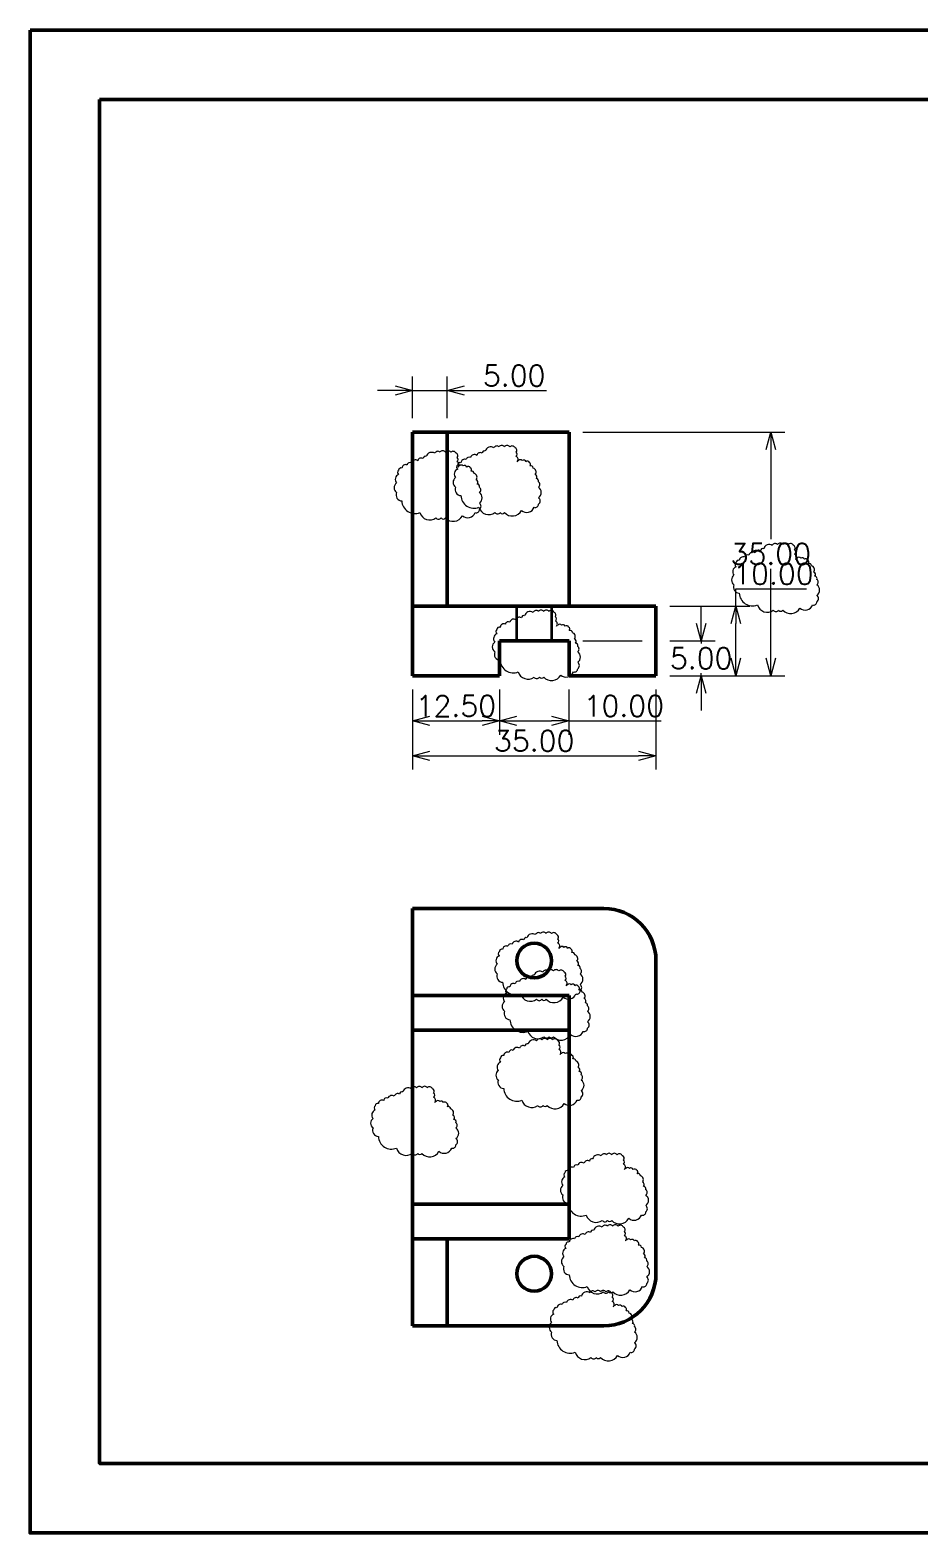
# Model space of a CAD drawing. Header units: millimetres. Extents: x 802 to 1081, y 446 to 662.
# Drawn here: x 802 to 929.8, y 445.8 to 661.8 of the extents above; entities that cross this region are included whole.
import ezdxf

# ---------------------------------------------------------------- set-up
doc = ezdxf.new("R2010")
doc.units = ezdxf.units.MM
doc.linetypes.add('DASHED2', pattern=[9.525, 6.35, -3.175])
for name, color, linetype, lineweight in [('Cotas', 7, 'Continuous', 18), ('Oculta', 7, 'DASHED2', 35), ('P visible', 7, 'Continuous', 50)]:
    doc.layers.add(name, color=color, linetype=linetype, lineweight=lineweight)
doc.styles.get("Standard").update_dxf_attribs({"font": 'txt.shx', "height": 3})
doc.dimstyles.new('ISO-25', dxfattribs={"dimtxt": 3, "dimasz": 2.5, "dimexe": 2, "dimexo": 2, "dimtad": 1, "dimtih": 1, "dimtoh": 1, "dimzin": 1, "dimdsep": 46, "dimtxsty": 'Standard', "dimblk": 'OPEN30', "dimcen": 0, "dimclrd": 256, "dimclre": 256, "dimclrt": 256, "dimadec": 0, "dimazin": 0, "dimtfac": 1, "dimtmove": 0, "dimatfit": 3, "dimldrblk": 'OPEN30', "dimfxl": 1, "dimlwd": -1, "dimlwe": -1, "dimarcsym": 0})

# ---------------------------------------------------------------- blocks, each defined once
blk = doc.blocks.new('_Open30')
at = {"color": 0, "linetype": 'ByBlock', "lineweight": -2}
for p, q in [((-1, 0.268), (0, 0)), ((0, 0), (-1, -0.268)), ((0, 0), (-1, 0))]:
    blk.add_line(p, q, dxfattribs=at)
blk = doc.blocks.new('*D4')
at = {"layer": 'Cotas', "transparency": 16777216}
for p, q in [((898.41, 576.51), (898.41, 579.01)), ((881.41, 574.01), (889.91, 574.01)), ((893.91, 574.01), (900.41, 574.01)), ((898.41, 574.01), (898.41, 573.64)), ((893.91, 569.01), (900.41, 569.01)), ((898.41, 569.01), (898.41, 569.39)), ((898.41, 566.51), (898.41, 564.01))]:
    blk.add_line(p, q, dxfattribs=at)
at = {"layer": 'Defpoints', "color": 0, "transparency": 16777216}
for p in [(879.41, 574.01), (891.91, 569.01), (898.41, 569.01)]:
    blk.add_point(p, dxfattribs=at)
at = {"layer": 'Cotas', "transparency": 16777216, "xscale": 2.5, "yscale": 2.5, "zscale": 2.5}
for p, rotation in [((898.41, 574.01), 270), ((898.41, 569.01), 90)]:
    blk.add_blockref('_Open30', p, dxfattribs=dict(at, rotation=rotation))
at = {"layer": 'Cotas', "transparency": 16777216, "insert": (898.41, 571.51), "char_height": 3, "attachment_point": 5}
blk.add_mtext('5.00', dxfattribs=at)
blk = doc.blocks.new('*D5')
at = {"layer": 'Cotas', "transparency": 16777216}
for p, q in [((903.41, 579.01), (903.41, 581.51)), ((903.41, 581.51), (913.54, 581.51)), ((893.91, 579.01), (905.41, 579.01)), ((903.41, 571.51), (903.41, 576.51)), ((900.66, 569.01), (905.41, 569.01))]:
    blk.add_line(p, q, dxfattribs=at)
at = {"layer": 'Defpoints', "color": 0, "transparency": 16777216}
for p in [(891.91, 579.01), (903.41, 579.01), (898.66, 569.01)]:
    blk.add_point(p, dxfattribs=at)
at = {"layer": 'Cotas', "transparency": 16777216, "xscale": 2.5, "yscale": 2.5, "zscale": 2.5}
for p, rotation in [((903.41, 579.01), 90), ((903.41, 569.01), 270)]:
    blk.add_blockref('_Open30', p, dxfattribs=dict(at, rotation=rotation))
at = {"layer": 'Cotas', "transparency": 16777216, "insert": (908.79, 583.64), "char_height": 3, "attachment_point": 5}
blk.add_mtext('10.00', dxfattribs=at)
blk = doc.blocks.new('*D6')
at = {"layer": 'Cotas', "transparency": 16777216}
for p, q in [((881.41, 604.01), (910.41, 604.01)), ((908.41, 601.51), (908.41, 588.64)), ((908.41, 571.51), (908.41, 584.39)), ((893.91, 569.01), (910.41, 569.01))]:
    blk.add_line(p, q, dxfattribs=at)
at = {"layer": 'Defpoints', "color": 0, "transparency": 16777216}
for p in [(879.41, 604.01), (908.41, 604.01), (891.91, 569.01)]:
    blk.add_point(p, dxfattribs=at)
at = {"layer": 'Cotas', "transparency": 16777216, "xscale": 2.5, "yscale": 2.5, "zscale": 2.5}
for p, rotation in [((908.41, 604.01), 90), ((908.41, 569.01), 270)]:
    blk.add_blockref('_Open30', p, dxfattribs=dict(at, rotation=rotation))
at = {"layer": 'Cotas', "transparency": 16777216, "insert": (908.41, 586.51), "char_height": 3, "attachment_point": 5}
blk.add_mtext('35.00', dxfattribs=at)
blk = doc.blocks.new('*D7')
at = {"layer": 'Cotas', "transparency": 16777216}
for p, q in [((856.91, 567.01), (856.91, 560.51)), ((869.41, 567.01), (869.41, 560.51)), ((859.41, 562.51), (866.91, 562.51))]:
    blk.add_line(p, q, dxfattribs=at)
at = {"layer": 'Defpoints', "color": 0, "transparency": 16777216}
for p in [(856.91, 569.01), (869.41, 569.01), (869.41, 562.51)]:
    blk.add_point(p, dxfattribs=at)
at = {"layer": 'Cotas', "transparency": 16777216, "xscale": 2.5, "yscale": 2.5, "zscale": 2.5, "rotation": 180}
blk.add_blockref('_Open30', (856.91, 562.51), dxfattribs=at)
at = {"layer": 'Cotas', "transparency": 16777216, "xscale": 2.5, "yscale": 2.5, "zscale": 2.5}
blk.add_blockref('_Open30', (869.41, 562.51), dxfattribs=at)
at = {"layer": 'Cotas', "transparency": 16777216, "insert": (863.16, 564.64), "char_height": 3, "attachment_point": 5}
blk.add_mtext('12.50', dxfattribs=at)
blk = doc.blocks.new('*D8')
at = {"layer": 'Cotas', "transparency": 16777216}
for p, q in [((879.41, 567.01), (879.41, 560.51)), ((869.41, 565.51), (869.41, 560.51)), ((871.91, 562.51), (876.91, 562.51)), ((879.41, 562.51), (892.66, 562.51))]:
    blk.add_line(p, q, dxfattribs=at)
at = {"layer": 'Defpoints', "color": 0, "transparency": 16777216}
for p in [(879.41, 569.01), (869.41, 567.51), (879.41, 562.51)]:
    blk.add_point(p, dxfattribs=at)
at = {"layer": 'Cotas', "transparency": 16777216, "xscale": 2.5, "yscale": 2.5, "zscale": 2.5, "rotation": 180}
blk.add_blockref('_Open30', (869.41, 562.51), dxfattribs=at)
at = {"layer": 'Cotas', "transparency": 16777216, "xscale": 2.5, "yscale": 2.5, "zscale": 2.5}
blk.add_blockref('_Open30', (879.41, 562.51), dxfattribs=at)
at = {"layer": 'Cotas', "transparency": 16777216, "insert": (887.29, 564.64), "char_height": 3, "attachment_point": 5}
blk.add_mtext('10.00', dxfattribs=at)
blk = doc.blocks.new('*D9')
at = {"layer": 'Cotas', "transparency": 16777216}
for p, q in [((856.91, 567.01), (856.91, 555.51)), ((891.91, 567.01), (891.91, 555.51)), ((859.41, 557.51), (889.41, 557.51))]:
    blk.add_line(p, q, dxfattribs=at)
at = {"layer": 'Defpoints', "color": 0, "transparency": 16777216}
for p in [(856.91, 569.01), (891.91, 569.01), (891.91, 557.51)]:
    blk.add_point(p, dxfattribs=at)
at = {"layer": 'Cotas', "transparency": 16777216, "xscale": 2.5, "yscale": 2.5, "zscale": 2.5, "rotation": 180}
blk.add_blockref('_Open30', (856.91, 557.51), dxfattribs=at)
at = {"layer": 'Cotas', "transparency": 16777216, "xscale": 2.5, "yscale": 2.5, "zscale": 2.5}
blk.add_blockref('_Open30', (891.91, 557.51), dxfattribs=at)
at = {"layer": 'Cotas', "transparency": 16777216, "insert": (874.41, 559.64), "char_height": 3, "attachment_point": 5}
blk.add_mtext('35.00', dxfattribs=at)
blk = doc.blocks.new('*D10')
at = {"layer": 'Cotas', "transparency": 16777216}
for p, q in [((856.91, 606.01), (856.91, 612.01)), ((861.91, 606.01), (861.91, 612.01)), ((854.41, 610.01), (851.91, 610.01)), ((856.91, 610.01), (861.91, 610.01)), ((864.41, 610.01), (876.16, 610.01))]:
    blk.add_line(p, q, dxfattribs=at)
at = {"layer": 'Defpoints', "color": 0, "transparency": 16777216}
for p in [(861.91, 610.01), (856.91, 604.01), (861.91, 604.01)]:
    blk.add_point(p, dxfattribs=at)
at = {"layer": 'Cotas', "transparency": 16777216, "xscale": 2.5, "yscale": 2.5, "zscale": 2.5}
blk.add_blockref('_Open30', (856.91, 610.01), dxfattribs=at)
at = {"layer": 'Cotas', "transparency": 16777216, "xscale": 2.5, "yscale": 2.5, "zscale": 2.5, "rotation": 180}
blk.add_blockref('_Open30', (861.91, 610.01), dxfattribs=at)
at = {"layer": 'Cotas', "transparency": 16777216, "insert": (871.54, 612.14), "char_height": 3, "attachment_point": 5}
blk.add_mtext('5.00', dxfattribs=at)

msp = doc.modelspace()

# ---------------------------------------------------------------- linework, layer by layer
at = {"layer": 'Cotas'}
msp.add_line((903.414, 569.013), (908.414, 569.013), dxfattribs=at)
at = {"layer": 'Cotas', "color": 1}
for points in [[(863.481, 598.995, 0.5205671), (863.329, 599.757, 0.5205671), (863.329, 599.757, 0.5205671), (863.329, 600.367, 0.5205671), (863.329, 600.367, 0.5205671), (863.176, 600.976, 0.5205671), (863.176, 600.976, 0.5205671), (862.412, 601.128, 0.5205671), (862.412, 601.128, 0.5205671), (861.648, 601.128, 0.5205671), (861.648, 601.128, 0.5205671), (860.885, 601.128, 0.5205671), (860.885, 601.128, 0.5205671), (860.121, 600.976, 0.5205671), (860.121, 600.976, 0.5205671), (858.899, 600.519, 0.5205671), (858.899, 600.519, 0.5205671), (858.441, 600.214, 0.5205671), (858.441, 600.214, 0.5205671), (857.677, 599.909, 0.5205671), (857.677, 599.909, 0.5205671), (856.761, 599.605, 0.5205671), (856.761, 599.605, 0.5205671), (856.15, 599.3, 0.5205671), (856.15, 599.3, 0.5205671), (855.386, 598.843, 0.5205671), (855.386, 598.843, 0.5205671), (854.928, 598.538, 0.5205671), (854.928, 598.538, 0.5205671), (854.928, 597.929, 0.5205671), (854.928, 597.929, 0.5205671), (854.623, 596.71, 0.5205671), (854.623, 596.71, 0.5205671), (854.623, 595.339, 0.5205671), (854.623, 595.339, 0.5205671), (855.386, 594.12, 0.5205671), (855.386, 594.12, 0.5205671), (857.983, 592.444, 0.5205671), (857.983, 592.444, 0.5205671), (860.274, 591.683, 0.5205671), (860.274, 591.683, 0.5205671), (861.037, 591.683, 0.5205671), (861.037, 591.683, 0.5205671), (861.648, 591.683, 0.5205671), (861.648, 591.683, 0.5205671), (864.092, 591.987, 0.5205671), (864.092, 591.987, 0.5205671), (865.925, 592.444, 0.5205671), (865.925, 592.444, 0.5205671), (866.536, 592.901, 0.5205671), (866.536, 592.901, 0.5205671), (866.536, 593.815, 0.5205671), (866.536, 593.815, 0.5205671), (866.536, 595.339, 0.5205671), (866.536, 595.339, 0.5205671), (866.536, 596.101, 0.5205671), (866.536, 596.101, 0.5205671), (866.23, 596.558, 0.5205671), (866.23, 596.558, 0.5205671), (866.078, 597.167, 0.5205671), (866.078, 597.167, 0.5205671), (865.772, 598.081, 0.5205671), (865.772, 598.081, 0.5205671), (865.314, 598.386, 0.5205671), (865.314, 598.386, 0.5205671), (865.227, 598.886, 0.5205671), (865.227, 598.886, 0.5205671), (864.739, 598.998, 0.5205671), (864.739, 598.998, 0.5205671), (864.212, 599.148, 0.5205671), (864.212, 599.148, 0.5205671), (863.686, 599.148, 0.5205671), (863.686, 599.148, 0.5205671)], [(871.968, 599.765, 0.5205671), (871.815, 600.527, 0.5205671), (871.815, 600.527, 0.5205671), (871.815, 601.136, 0.5205671), (871.815, 601.136, 0.5205671), (871.662, 601.745, 0.5205671), (871.662, 601.745, 0.5205671), (870.899, 601.898, 0.5205671), (870.899, 601.898, 0.5205671), (870.135, 601.898, 0.5205671), (870.135, 601.898, 0.5205671), (869.371, 601.898, 0.5205671), (869.371, 601.898, 0.5205671), (868.608, 601.745, 0.5205671), (868.608, 601.745, 0.5205671), (867.386, 601.288, 0.5205671), (867.386, 601.288, 0.5205671), (866.928, 600.984, 0.5205671), (866.928, 600.984, 0.5205671), (866.164, 600.679, 0.5205671), (866.164, 600.679, 0.5205671), (865.248, 600.374, 0.5205671), (865.248, 600.374, 0.5205671), (864.637, 600.07, 0.5205671), (864.637, 600.07, 0.5205671), (863.873, 599.613, 0.5205671), (863.873, 599.613, 0.5205671), (863.415, 599.308, 0.5205671), (863.415, 599.308, 0.5205671), (863.415, 598.698, 0.5205671), (863.415, 598.698, 0.5205671), (863.109, 597.48, 0.5205671), (863.109, 597.48, 0.5205671), (863.109, 596.109, 0.5205671), (863.109, 596.109, 0.5205671), (863.873, 594.89, 0.5205671), (863.873, 594.89, 0.5205671), (866.469, 593.214, 0.5205671), (866.469, 593.214, 0.5205671), (868.76, 592.452, 0.5205671), (868.76, 592.452, 0.5205671), (869.524, 592.452, 0.5205671), (869.524, 592.452, 0.5205671), (870.135, 592.452, 0.5205671), (870.135, 592.452, 0.5205671), (872.579, 592.757, 0.5205671), (872.579, 592.757, 0.5205671), (874.412, 593.214, 0.5205671), (874.412, 593.214, 0.5205671), (875.023, 593.671, 0.5205671), (875.023, 593.671, 0.5205671), (875.023, 594.585, 0.5205671), (875.023, 594.585, 0.5205671), (875.023, 596.109, 0.5205671), (875.023, 596.109, 0.5205671), (875.023, 596.87, 0.5205671), (875.023, 596.87, 0.5205671), (874.717, 597.327, 0.5205671), (874.717, 597.327, 0.5205671), (874.564, 597.937, 0.5205671), (874.564, 597.937, 0.5205671), (874.259, 598.851, 0.5205671), (874.259, 598.851, 0.5205671), (873.801, 599.156, 0.5205671), (873.801, 599.156, 0.5205671), (873.714, 599.655, 0.5205671), (873.714, 599.655, 0.5205671), (873.225, 599.768, 0.5205671), (873.225, 599.768, 0.5205671), (872.699, 599.918, 0.5205671), (872.699, 599.918, 0.5205671), (872.172, 599.918, 0.5205671), (872.172, 599.918, 0.5205671)], [(911.983, 585.736, 0.5205671), (911.831, 586.498, 0.5205671), (911.831, 586.498, 0.5205671), (911.831, 587.107, 0.5205671), (911.831, 587.107, 0.5205671), (911.678, 587.716, 0.5205671), (911.678, 587.716, 0.5205671), (910.914, 587.869, 0.5205671), (910.914, 587.869, 0.5205671), (910.15, 587.869, 0.5205671), (910.15, 587.869, 0.5205671), (909.387, 587.869, 0.5205671), (909.387, 587.869, 0.5205671), (908.623, 587.716, 0.5205671), (908.623, 587.716, 0.5205671), (907.401, 587.259, 0.5205671), (907.401, 587.259, 0.5205671), (906.943, 586.955, 0.5205671), (906.943, 586.955, 0.5205671), (906.179, 586.65, 0.5205671), (906.179, 586.65, 0.5205671), (905.263, 586.345, 0.5205671), (905.263, 586.345, 0.5205671), (904.652, 586.041, 0.5205671), (904.652, 586.041, 0.5205671), (903.888, 585.583, 0.5205671), (903.888, 585.583, 0.5205671), (903.43, 585.279, 0.5205671), (903.43, 585.279, 0.5205671), (903.43, 584.669, 0.5205671), (903.43, 584.669, 0.5205671), (903.125, 583.451, 0.5205671), (903.125, 583.451, 0.5205671), (903.125, 582.079, 0.5205671), (903.125, 582.079, 0.5205671), (903.888, 580.861, 0.5205671), (903.888, 580.861, 0.5205671), (906.485, 579.185, 0.5205671), (906.485, 579.185, 0.5205671), (908.776, 578.423, 0.5205671), (908.776, 578.423, 0.5205671), (909.54, 578.423, 0.5205671), (909.54, 578.423, 0.5205671), (910.15, 578.423, 0.5205671), (910.15, 578.423, 0.5205671), (912.594, 578.728, 0.5205671), (912.594, 578.728, 0.5205671), (914.427, 579.185, 0.5205671), (914.427, 579.185, 0.5205671), (915.038, 579.642, 0.5205671), (915.038, 579.642, 0.5205671), (915.038, 580.556, 0.5205671), (915.038, 580.556, 0.5205671), (915.038, 582.079, 0.5205671), (915.038, 582.079, 0.5205671), (915.038, 582.841, 0.5205671), (915.038, 582.841, 0.5205671), (914.733, 583.298, 0.5205671), (914.733, 583.298, 0.5205671), (914.58, 583.908, 0.5205671), (914.58, 583.908, 0.5205671), (914.274, 584.822, 0.5205671), (914.274, 584.822, 0.5205671), (913.816, 585.126, 0.5205671), (913.816, 585.126, 0.5205671), (913.729, 585.626, 0.5205671), (913.729, 585.626, 0.5205671), (913.241, 585.739, 0.5205671), (913.241, 585.739, 0.5205671), (912.714, 585.889, 0.5205671), (912.714, 585.889, 0.5205671), (912.188, 585.889, 0.5205671), (912.188, 585.889, 0.5205671)], [(877.608, 576.111, 0.5205671), (877.456, 576.873, 0.5205671), (877.456, 576.873, 0.5205671), (877.456, 577.482, 0.5205671), (877.456, 577.482, 0.5205671), (877.303, 578.091, 0.5205671), (877.303, 578.091, 0.5205671), (876.539, 578.244, 0.5205671), (876.539, 578.244, 0.5205671), (875.775, 578.244, 0.5205671), (875.775, 578.244, 0.5205671), (875.012, 578.244, 0.5205671), (875.012, 578.244, 0.5205671), (874.248, 578.091, 0.5205671), (874.248, 578.091, 0.5205671), (873.026, 577.634, 0.5205671), (873.026, 577.634, 0.5205671), (872.568, 577.33, 0.5205671), (872.568, 577.33, 0.5205671), (871.804, 577.025, 0.5205671), (871.804, 577.025, 0.5205671), (870.888, 576.72, 0.5205671), (870.888, 576.72, 0.5205671), (870.277, 576.416, 0.5205671), (870.277, 576.416, 0.5205671), (869.513, 575.958, 0.5205671), (869.513, 575.958, 0.5205671), (869.055, 575.654, 0.5205671), (869.055, 575.654, 0.5205671), (869.055, 575.044, 0.5205671), (869.055, 575.044, 0.5205671), (868.75, 573.826, 0.5205671), (868.75, 573.826, 0.5205671), (868.75, 572.454, 0.5205671), (868.75, 572.454, 0.5205671), (869.513, 571.236, 0.5205671), (869.513, 571.236, 0.5205671), (872.11, 569.56, 0.5205671), (872.11, 569.56, 0.5205671), (874.401, 568.798, 0.5205671), (874.401, 568.798, 0.5205671), (875.165, 568.798, 0.5205671), (875.165, 568.798, 0.5205671), (875.775, 568.798, 0.5205671), (875.775, 568.798, 0.5205671), (878.219, 569.103, 0.5205671), (878.219, 569.103, 0.5205671), (880.052, 569.56, 0.5205671), (880.052, 569.56, 0.5205671), (880.663, 570.017, 0.5205671), (880.663, 570.017, 0.5205671), (880.663, 570.931, 0.5205671), (880.663, 570.931, 0.5205671), (880.663, 572.454, 0.5205671), (880.663, 572.454, 0.5205671), (880.663, 573.216, 0.5205671), (880.663, 573.216, 0.5205671), (880.358, 573.673, 0.5205671), (880.358, 573.673, 0.5205671), (880.205, 574.283, 0.5205671), (880.205, 574.283, 0.5205671), (879.899, 575.197, 0.5205671), (879.899, 575.197, 0.5205671), (879.441, 575.501, 0.5205671), (879.441, 575.501, 0.5205671), (879.354, 576.001, 0.5205671), (879.354, 576.001, 0.5205671), (878.866, 576.114, 0.5205671), (878.866, 576.114, 0.5205671), (878.339, 576.264, 0.5205671), (878.339, 576.264, 0.5205671), (877.813, 576.264, 0.5205671), (877.813, 576.264, 0.5205671)], [(877.954, 529.814, 0.5205671), (877.801, 530.575, 0.5205671), (877.801, 530.575, 0.5205671), (877.801, 531.185, 0.5205671), (877.801, 531.185, 0.5205671), (877.648, 531.794, 0.5205671), (877.648, 531.794, 0.5205671), (876.885, 531.947, 0.5205671), (876.885, 531.947, 0.5205671), (876.121, 531.947, 0.5205671), (876.121, 531.947, 0.5205671), (875.357, 531.947, 0.5205671), (875.357, 531.947, 0.5205671), (874.594, 531.794, 0.5205671), (874.594, 531.794, 0.5205671), (873.372, 531.337, 0.5205671), (873.372, 531.337, 0.5205671), (872.913, 531.032, 0.5205671), (872.913, 531.032, 0.5205671), (872.15, 530.728, 0.5205671), (872.15, 530.728, 0.5205671), (871.233, 530.423, 0.5205671), (871.233, 530.423, 0.5205671), (870.622, 530.118, 0.5205671), (870.622, 530.118, 0.5205671), (869.859, 529.661, 0.5205671), (869.859, 529.661, 0.5205671), (869.401, 529.357, 0.5205671), (869.401, 529.357, 0.5205671), (869.401, 528.747, 0.5205671), (869.401, 528.747, 0.5205671), (869.095, 527.528, 0.5205671), (869.095, 527.528, 0.5205671), (869.095, 526.157, 0.5205671), (869.095, 526.157, 0.5205671), (869.859, 524.939, 0.5205671), (869.859, 524.939, 0.5205671), (872.455, 523.263, 0.5205671), (872.455, 523.263, 0.5205671), (874.746, 522.501, 0.5205671), (874.746, 522.501, 0.5205671), (875.51, 522.501, 0.5205671), (875.51, 522.501, 0.5205671), (876.121, 522.501, 0.5205671), (876.121, 522.501, 0.5205671), (878.565, 522.806, 0.5205671), (878.565, 522.806, 0.5205671), (880.398, 523.263, 0.5205671), (880.398, 523.263, 0.5205671), (881.008, 523.72, 0.5205671), (881.008, 523.72, 0.5205671), (881.008, 524.634, 0.5205671), (881.008, 524.634, 0.5205671), (881.008, 526.157, 0.5205671), (881.008, 526.157, 0.5205671), (881.008, 526.919, 0.5205671), (881.008, 526.919, 0.5205671), (880.703, 527.376, 0.5205671), (880.703, 527.376, 0.5205671), (880.55, 527.986, 0.5205671), (880.55, 527.986, 0.5205671), (880.245, 528.9, 0.5205671), (880.245, 528.9, 0.5205671), (879.787, 529.204, 0.5205671), (879.787, 529.204, 0.5205671), (879.7, 529.704, 0.5205671), (879.7, 529.704, 0.5205671), (879.211, 529.816, 0.5205671), (879.211, 529.816, 0.5205671), (878.685, 529.967, 0.5205671), (878.685, 529.967, 0.5205671), (878.158, 529.967, 0.5205671), (878.158, 529.967, 0.5205671)], [(879.01, 524.44, 0.5205671), (878.857, 525.201, 0.5205671), (878.857, 525.201, 0.5205671), (878.857, 525.811, 0.5205671), (878.857, 525.811, 0.5205671), (878.705, 526.42, 0.5205671), (878.705, 526.42, 0.5205671), (877.941, 526.573, 0.5205671), (877.941, 526.573, 0.5205671), (877.177, 526.573, 0.5205671), (877.177, 526.573, 0.5205671), (876.414, 526.573, 0.5205671), (876.414, 526.573, 0.5205671), (875.65, 526.42, 0.5205671), (875.65, 526.42, 0.5205671), (874.428, 525.963, 0.5205671), (874.428, 525.963, 0.5205671), (873.97, 525.659, 0.5205671), (873.97, 525.659, 0.5205671), (873.206, 525.354, 0.5205671), (873.206, 525.354, 0.5205671), (872.29, 525.049, 0.5205671), (872.29, 525.049, 0.5205671), (871.679, 524.744, 0.5205671), (871.679, 524.744, 0.5205671), (870.915, 524.287, 0.5205671), (870.915, 524.287, 0.5205671), (870.457, 523.983, 0.5205671), (870.457, 523.983, 0.5205671), (870.457, 523.373, 0.5205671), (870.457, 523.373, 0.5205671), (870.152, 522.154, 0.5205671), (870.152, 522.154, 0.5205671), (870.152, 520.783, 0.5205671), (870.152, 520.783, 0.5205671), (870.915, 519.565, 0.5205671), (870.915, 519.565, 0.5205671), (873.512, 517.889, 0.5205671), (873.512, 517.889, 0.5205671), (875.803, 517.127, 0.5205671), (875.803, 517.127, 0.5205671), (876.566, 517.127, 0.5205671), (876.566, 517.127, 0.5205671), (877.177, 517.127, 0.5205671), (877.177, 517.127, 0.5205671), (879.621, 517.432, 0.5205671), (879.621, 517.432, 0.5205671), (881.454, 517.889, 0.5205671), (881.454, 517.889, 0.5205671), (882.065, 518.346, 0.5205671), (882.065, 518.346, 0.5205671), (882.065, 519.26, 0.5205671), (882.065, 519.26, 0.5205671), (882.065, 520.783, 0.5205671), (882.065, 520.783, 0.5205671), (882.065, 521.545, 0.5205671), (882.065, 521.545, 0.5205671), (881.759, 522.002, 0.5205671), (881.759, 522.002, 0.5205671), (881.607, 522.612, 0.5205671), (881.607, 522.612, 0.5205671), (881.301, 523.526, 0.5205671), (881.301, 523.526, 0.5205671), (880.843, 523.83, 0.5205671), (880.843, 523.83, 0.5205671), (880.756, 524.33, 0.5205671), (880.756, 524.33, 0.5205671), (880.268, 524.443, 0.5205671), (880.268, 524.443, 0.5205671), (879.741, 524.593, 0.5205671), (879.741, 524.593, 0.5205671), (879.215, 524.593, 0.5205671), (879.215, 524.593, 0.5205671)], [(878.119, 514.553, 0.5205671), (877.966, 515.315, 0.5205671), (877.966, 515.315, 0.5205671), (877.966, 515.925, 0.5205671), (877.966, 515.925, 0.5205671), (877.813, 516.534, 0.5205671), (877.813, 516.534, 0.5205671), (877.05, 516.686, 0.5205671), (877.05, 516.686, 0.5205671), (876.286, 516.686, 0.5205671), (876.286, 516.686, 0.5205671), (875.522, 516.686, 0.5205671), (875.522, 516.686, 0.5205671), (874.759, 516.534, 0.5205671), (874.759, 516.534, 0.5205671), (873.537, 516.077, 0.5205671), (873.537, 516.077, 0.5205671), (873.078, 515.772, 0.5205671), (873.078, 515.772, 0.5205671), (872.315, 515.468, 0.5205671), (872.315, 515.468, 0.5205671), (871.398, 515.163, 0.5205671), (871.398, 515.163, 0.5205671), (870.787, 514.858, 0.5205671), (870.787, 514.858, 0.5205671), (870.024, 514.401, 0.5205671), (870.024, 514.401, 0.5205671), (869.566, 514.096, 0.5205671), (869.566, 514.096, 0.5205671), (869.566, 513.487, 0.5205671), (869.566, 513.487, 0.5205671), (869.26, 512.268, 0.5205671), (869.26, 512.268, 0.5205671), (869.26, 510.897, 0.5205671), (869.26, 510.897, 0.5205671), (870.024, 509.678, 0.5205671), (870.024, 509.678, 0.5205671), (872.62, 508.002, 0.5205671), (872.62, 508.002, 0.5205671), (874.911, 507.241, 0.5205671), (874.911, 507.241, 0.5205671), (875.675, 507.241, 0.5205671), (875.675, 507.241, 0.5205671), (876.286, 507.241, 0.5205671), (876.286, 507.241, 0.5205671), (878.73, 507.545, 0.5205671), (878.73, 507.545, 0.5205671), (880.562, 508.002, 0.5205671), (880.562, 508.002, 0.5205671), (881.173, 508.46, 0.5205671), (881.173, 508.46, 0.5205671), (881.173, 509.374, 0.5205671), (881.173, 509.374, 0.5205671), (881.173, 510.897, 0.5205671), (881.173, 510.897, 0.5205671), (881.173, 511.659, 0.5205671), (881.173, 511.659, 0.5205671), (880.868, 512.116, 0.5205671), (880.868, 512.116, 0.5205671), (880.715, 512.725, 0.5205671), (880.715, 512.725, 0.5205671), (880.41, 513.639, 0.5205671), (880.41, 513.639, 0.5205671), (879.951, 513.944, 0.5205671), (879.951, 513.944, 0.5205671), (879.865, 514.444, 0.5205671), (879.865, 514.444, 0.5205671), (879.376, 514.556, 0.5205671), (879.376, 514.556, 0.5205671), (878.85, 514.706, 0.5205671), (878.85, 514.706, 0.5205671), (878.323, 514.706, 0.5205671), (878.323, 514.706, 0.5205671)], [(860.108, 507.659, 0.5205671), (859.956, 508.421, 0.5205671), (859.956, 508.421, 0.5205671), (859.956, 509.03, 0.5205671), (859.956, 509.03, 0.5205671), (859.803, 509.64, 0.5205671), (859.803, 509.64, 0.5205671), (859.039, 509.792, 0.5205671), (859.039, 509.792, 0.5205671), (858.275, 509.792, 0.5205671), (858.275, 509.792, 0.5205671), (857.512, 509.792, 0.5205671), (857.512, 509.792, 0.5205671), (856.748, 509.64, 0.5205671), (856.748, 509.64, 0.5205671), (855.526, 509.183, 0.5205671), (855.526, 509.183, 0.5205671), (855.068, 508.878, 0.5205671), (855.068, 508.878, 0.5205671), (854.304, 508.573, 0.5205671), (854.304, 508.573, 0.5205671), (853.388, 508.269, 0.5205671), (853.388, 508.269, 0.5205671), (852.777, 507.964, 0.5205671), (852.777, 507.964, 0.5205671), (852.013, 507.507, 0.5205671), (852.013, 507.507, 0.5205671), (851.555, 507.202, 0.5205671), (851.555, 507.202, 0.5205671), (851.555, 506.593, 0.5205671), (851.555, 506.593, 0.5205671), (851.25, 505.374, 0.5205671), (851.25, 505.374, 0.5205671), (851.25, 504.003, 0.5205671), (851.25, 504.003, 0.5205671), (852.013, 502.784, 0.5205671), (852.013, 502.784, 0.5205671), (854.61, 501.108, 0.5205671), (854.61, 501.108, 0.5205671), (856.901, 500.346, 0.5205671), (856.901, 500.346, 0.5205671), (857.665, 500.346, 0.5205671), (857.665, 500.346, 0.5205671), (858.275, 500.346, 0.5205671), (858.275, 500.346, 0.5205671), (860.719, 500.651, 0.5205671), (860.719, 500.651, 0.5205671), (862.552, 501.108, 0.5205671), (862.552, 501.108, 0.5205671), (863.163, 501.565, 0.5205671), (863.163, 501.565, 0.5205671), (863.163, 502.479, 0.5205671), (863.163, 502.479, 0.5205671), (863.163, 504.003, 0.5205671), (863.163, 504.003, 0.5205671), (863.163, 504.764, 0.5205671), (863.163, 504.764, 0.5205671), (862.858, 505.222, 0.5205671), (862.858, 505.222, 0.5205671), (862.705, 505.831, 0.5205671), (862.705, 505.831, 0.5205671), (862.399, 506.745, 0.5205671), (862.399, 506.745, 0.5205671), (861.941, 507.05, 0.5205671), (861.941, 507.05, 0.5205671), (861.854, 507.549, 0.5205671), (861.854, 507.549, 0.5205671), (861.366, 507.662, 0.5205671), (861.366, 507.662, 0.5205671), (860.839, 507.812, 0.5205671), (860.839, 507.812, 0.5205671), (860.313, 507.812, 0.5205671), (860.313, 507.812, 0.5205671)], [(887.389, 498.034, 0.5205671), (887.237, 498.795, 0.5205671), (887.237, 498.795, 0.5205671), (887.237, 499.405, 0.5205671), (887.237, 499.405, 0.5205671), (887.084, 500.014, 0.5205671), (887.084, 500.014, 0.5205671), (886.32, 500.166, 0.5205671), (886.32, 500.166, 0.5205671), (885.556, 500.166, 0.5205671), (885.556, 500.166, 0.5205671), (884.793, 500.166, 0.5205671), (884.793, 500.166, 0.5205671), (884.029, 500.014, 0.5205671), (884.029, 500.014, 0.5205671), (882.807, 499.557, 0.5205671), (882.807, 499.557, 0.5205671), (882.349, 499.252, 0.5205671), (882.349, 499.252, 0.5205671), (881.585, 498.948, 0.5205671), (881.585, 498.948, 0.5205671), (880.669, 498.643, 0.5205671), (880.669, 498.643, 0.5205671), (880.058, 498.338, 0.5205671), (880.058, 498.338, 0.5205671), (879.294, 497.881, 0.5205671), (879.294, 497.881, 0.5205671), (878.836, 497.576, 0.5205671), (878.836, 497.576, 0.5205671), (878.836, 496.967, 0.5205671), (878.836, 496.967, 0.5205671), (878.531, 495.748, 0.5205671), (878.531, 495.748, 0.5205671), (878.531, 494.377, 0.5205671), (878.531, 494.377, 0.5205671), (879.294, 493.158, 0.5205671), (879.294, 493.158, 0.5205671), (881.891, 491.483, 0.5205671), (881.891, 491.483, 0.5205671), (884.182, 490.721, 0.5205671), (884.182, 490.721, 0.5205671), (884.946, 490.721, 0.5205671), (884.946, 490.721, 0.5205671), (885.556, 490.721, 0.5205671), (885.556, 490.721, 0.5205671), (888, 491.025, 0.5205671), (888, 491.025, 0.5205671), (889.833, 491.483, 0.5205671), (889.833, 491.483, 0.5205671), (890.444, 491.94, 0.5205671), (890.444, 491.94, 0.5205671), (890.444, 492.854, 0.5205671), (890.444, 492.854, 0.5205671), (890.444, 494.377, 0.5205671), (890.444, 494.377, 0.5205671), (890.444, 495.139, 0.5205671), (890.444, 495.139, 0.5205671), (890.139, 495.596, 0.5205671), (890.139, 495.596, 0.5205671), (889.986, 496.205, 0.5205671), (889.986, 496.205, 0.5205671), (889.68, 497.119, 0.5205671), (889.68, 497.119, 0.5205671), (889.222, 497.424, 0.5205671), (889.222, 497.424, 0.5205671), (889.135, 497.924, 0.5205671), (889.135, 497.924, 0.5205671), (888.647, 498.036, 0.5205671), (888.647, 498.036, 0.5205671), (888.12, 498.186, 0.5205671), (888.12, 498.186, 0.5205671), (887.594, 498.186, 0.5205671), (887.594, 498.186, 0.5205671)], [(887.535, 487.765, 0.5205671), (887.382, 488.527, 0.5205671), (887.382, 488.527, 0.5205671), (887.382, 489.137, 0.5205671), (887.382, 489.137, 0.5205671), (887.229, 489.746, 0.5205671), (887.229, 489.746, 0.5205671), (886.466, 489.898, 0.5205671), (886.466, 489.898, 0.5205671), (885.702, 489.898, 0.5205671), (885.702, 489.898, 0.5205671), (884.938, 489.898, 0.5205671), (884.938, 489.898, 0.5205671), (884.175, 489.746, 0.5205671), (884.175, 489.746, 0.5205671), (882.953, 489.289, 0.5205671), (882.953, 489.289, 0.5205671), (882.495, 488.984, 0.5205671), (882.495, 488.984, 0.5205671), (881.731, 488.68, 0.5205671), (881.731, 488.68, 0.5205671), (880.815, 488.375, 0.5205671), (880.815, 488.375, 0.5205671), (880.204, 488.07, 0.5205671), (880.204, 488.07, 0.5205671), (879.44, 487.613, 0.5205671), (879.44, 487.613, 0.5205671), (878.982, 487.308, 0.5205671), (878.982, 487.308, 0.5205671), (878.982, 486.699, 0.5205671), (878.982, 486.699, 0.5205671), (878.676, 485.48, 0.5205671), (878.676, 485.48, 0.5205671), (878.676, 484.109, 0.5205671), (878.676, 484.109, 0.5205671), (879.44, 482.89, 0.5205671), (879.44, 482.89, 0.5205671), (882.036, 481.214, 0.5205671), (882.036, 481.214, 0.5205671), (884.327, 480.453, 0.5205671), (884.327, 480.453, 0.5205671), (885.091, 480.453, 0.5205671), (885.091, 480.453, 0.5205671), (885.702, 480.453, 0.5205671), (885.702, 480.453, 0.5205671), (888.146, 480.757, 0.5205671), (888.146, 480.757, 0.5205671), (889.979, 481.214, 0.5205671), (889.979, 481.214, 0.5205671), (890.59, 481.671, 0.5205671), (890.59, 481.671, 0.5205671), (890.59, 482.586, 0.5205671), (890.59, 482.586, 0.5205671), (890.59, 484.109, 0.5205671), (890.59, 484.109, 0.5205671), (890.59, 484.871, 0.5205671), (890.59, 484.871, 0.5205671), (890.284, 485.328, 0.5205671), (890.284, 485.328, 0.5205671), (890.131, 485.937, 0.5205671), (890.131, 485.937, 0.5205671), (889.826, 486.851, 0.5205671), (889.826, 486.851, 0.5205671), (889.368, 487.156, 0.5205671), (889.368, 487.156, 0.5205671), (889.281, 487.656, 0.5205671), (889.281, 487.656, 0.5205671), (888.792, 487.768, 0.5205671), (888.792, 487.768, 0.5205671), (888.266, 487.918, 0.5205671), (888.266, 487.918, 0.5205671), (887.739, 487.918, 0.5205671), (887.739, 487.918, 0.5205671)], [(885.777, 478.326, 0.5205671), (885.625, 479.087, 0.5205671), (885.625, 479.087, 0.5205671), (885.625, 479.697, 0.5205671), (885.625, 479.697, 0.5205671), (885.472, 480.306, 0.5205671), (885.472, 480.306, 0.5205671), (884.708, 480.458, 0.5205671), (884.708, 480.458, 0.5205671), (883.944, 480.458, 0.5205671), (883.944, 480.458, 0.5205671), (883.181, 480.458, 0.5205671), (883.181, 480.458, 0.5205671), (882.417, 480.306, 0.5205671), (882.417, 480.306, 0.5205671), (881.195, 479.849, 0.5205671), (881.195, 479.849, 0.5205671), (880.737, 479.544, 0.5205671), (880.737, 479.544, 0.5205671), (879.973, 479.24, 0.5205671), (879.973, 479.24, 0.5205671), (879.057, 478.935, 0.5205671), (879.057, 478.935, 0.5205671), (878.446, 478.63, 0.5205671), (878.446, 478.63, 0.5205671), (877.682, 478.173, 0.5205671), (877.682, 478.173, 0.5205671), (877.224, 477.869, 0.5205671), (877.224, 477.869, 0.5205671), (877.224, 477.259, 0.5205671), (877.224, 477.259, 0.5205671), (876.919, 476.04, 0.5205671), (876.919, 476.04, 0.5205671), (876.919, 474.669, 0.5205671), (876.919, 474.669, 0.5205671), (877.682, 473.45, 0.5205671), (877.682, 473.45, 0.5205671), (880.279, 471.775, 0.5205671), (880.279, 471.775, 0.5205671), (882.57, 471.013, 0.5205671), (882.57, 471.013, 0.5205671), (883.334, 471.013, 0.5205671), (883.334, 471.013, 0.5205671), (883.944, 471.013, 0.5205671), (883.944, 471.013, 0.5205671), (886.388, 471.318, 0.5205671), (886.388, 471.318, 0.5205671), (888.221, 471.775, 0.5205671), (888.221, 471.775, 0.5205671), (888.832, 472.232, 0.5205671), (888.832, 472.232, 0.5205671), (888.832, 473.146, 0.5205671), (888.832, 473.146, 0.5205671), (888.832, 474.669, 0.5205671), (888.832, 474.669, 0.5205671), (888.832, 475.431, 0.5205671), (888.832, 475.431, 0.5205671), (888.527, 475.888, 0.5205671), (888.527, 475.888, 0.5205671), (888.374, 476.497, 0.5205671), (888.374, 476.497, 0.5205671), (888.068, 477.411, 0.5205671), (888.068, 477.411, 0.5205671), (887.61, 477.716, 0.5205671), (887.61, 477.716, 0.5205671), (887.523, 478.216, 0.5205671), (887.523, 478.216, 0.5205671), (887.035, 478.328, 0.5205671), (887.035, 478.328, 0.5205671), (886.508, 478.478, 0.5205671), (886.508, 478.478, 0.5205671), (885.982, 478.478, 0.5205671), (885.982, 478.478, 0.5205671)]]:
    msp.add_lwpolyline(points, format="xyb", close=True, dxfattribs=at)
at = {"layer": 'Oculta'}
for p, q in [((871.914, 574.013), (871.914, 579.013)), ((876.914, 579.013), (876.914, 574.013))]:
    msp.add_line(p, q, dxfattribs=at)
at = {"layer": 'P visible'}
for p, q in [((856.914, 604.013), (879.414, 604.013)), ((856.914, 604.013), (856.914, 569.013)), ((861.914, 579.013), (861.914, 604.013)), ((879.414, 579.013), (879.414, 604.013)), ((856.914, 579.013), (891.914, 579.013)), ((891.914, 569.013), (891.914, 579.013)), ((869.414, 569.013), (869.414, 574.013)), ((869.414, 574.013), (879.414, 574.013)), ((879.414, 574.013), (879.414, 569.013)), ((856.914, 569.013), (869.414, 569.013)), ((879.414, 569.013), (891.914, 569.013)), ((856.914, 535.561), (884.414, 535.561)), ((856.914, 475.561), (856.914, 535.561)), ((891.914, 528.061), (891.914, 483.061)), ((856.914, 523.061), (879.414, 523.061)), ((879.414, 488.061), (879.414, 523.061)), ((856.914, 518.061), (879.414, 518.061)), ((856.914, 493.061), (879.414, 493.061)), ((856.914, 488.061), (879.414, 488.061)), ((861.914, 475.561), (861.914, 488.061)), ((856.914, 475.561), (884.414, 475.561))]:
    msp.add_line(p, q, dxfattribs=at)
for points in [[(801.955, 661.802), (1081.355, 661.802), (1081.355, 445.802), (801.955, 445.802)], [(811.955, 651.802), (1071.355, 651.802), (1071.355, 455.802), (811.955, 455.802)]]:
    msp.add_lwpolyline(points, close=True, dxfattribs=at)
for centre in [(874.414, 528.061), (874.414, 483.061)]:
    msp.add_circle(centre, 2.5, dxfattribs=at)
for centre, start, end in [((884.414, 528.061), 0, 90), ((884.414, 483.061), 270, 0)]:
    msp.add_arc(centre, 7.5, start, end, dxfattribs=at)

# ---------------------------------------------------------------- dimensions: what is measured, and where the dimension line sits
at = {"layer": 'Cotas'}
for base, p1, p2, picture, middle in [((861.914, 610.013), (856.914, 604.013), (861.914, 604.013), '*D10', (871.539, 612.138)), ((869.414, 562.513), (856.914, 569.013), (869.414, 569.013), '*D7', (863.164, 564.638)), ((891.914, 557.513), (856.914, 569.013), (891.914, 569.013), '*D9', (874.414, 559.638)), ((879.414, 562.513), (869.414, 567.513), (879.414, 569.013), '*D8', (887.289, 564.638))]:
    dim = msp.add_linear_dim(base=base, p1=p1, p2=p2, dimstyle='ISO-25', dxfattribs=at)
    dim.commit()
    dim.dimension.update_dxf_attribs({"geometry": picture, "text_midpoint": middle})
for base, p1, p2, picture, middle in [((908.414, 604.013), (891.914, 569.013), (879.414, 604.013), '*D6', (908.414, 586.513)), ((903.414, 579.013), (898.664, 569.013), (891.914, 579.013), '*D5', (908.789, 583.638))]:
    dim = msp.add_linear_dim(base=base, p1=p1, p2=p2, angle=90, dimstyle='ISO-25', dxfattribs=at)
    dim.commit()
    dim.dimension.update_dxf_attribs({"geometry": picture, "text_midpoint": middle})
dim = msp.add_linear_dim(base=(898.414, 569.013), p1=(879.414, 574.013), p2=(891.914, 569.013), angle=90, dimstyle='ISO-25', dxfattribs=at)
dim.commit()
dim.dimension.update_dxf_attribs({"geometry": '*D4', "text_midpoint": (898.414, 571.513), "dimtype": 160})

doc.saveas('drawing.dxf')
